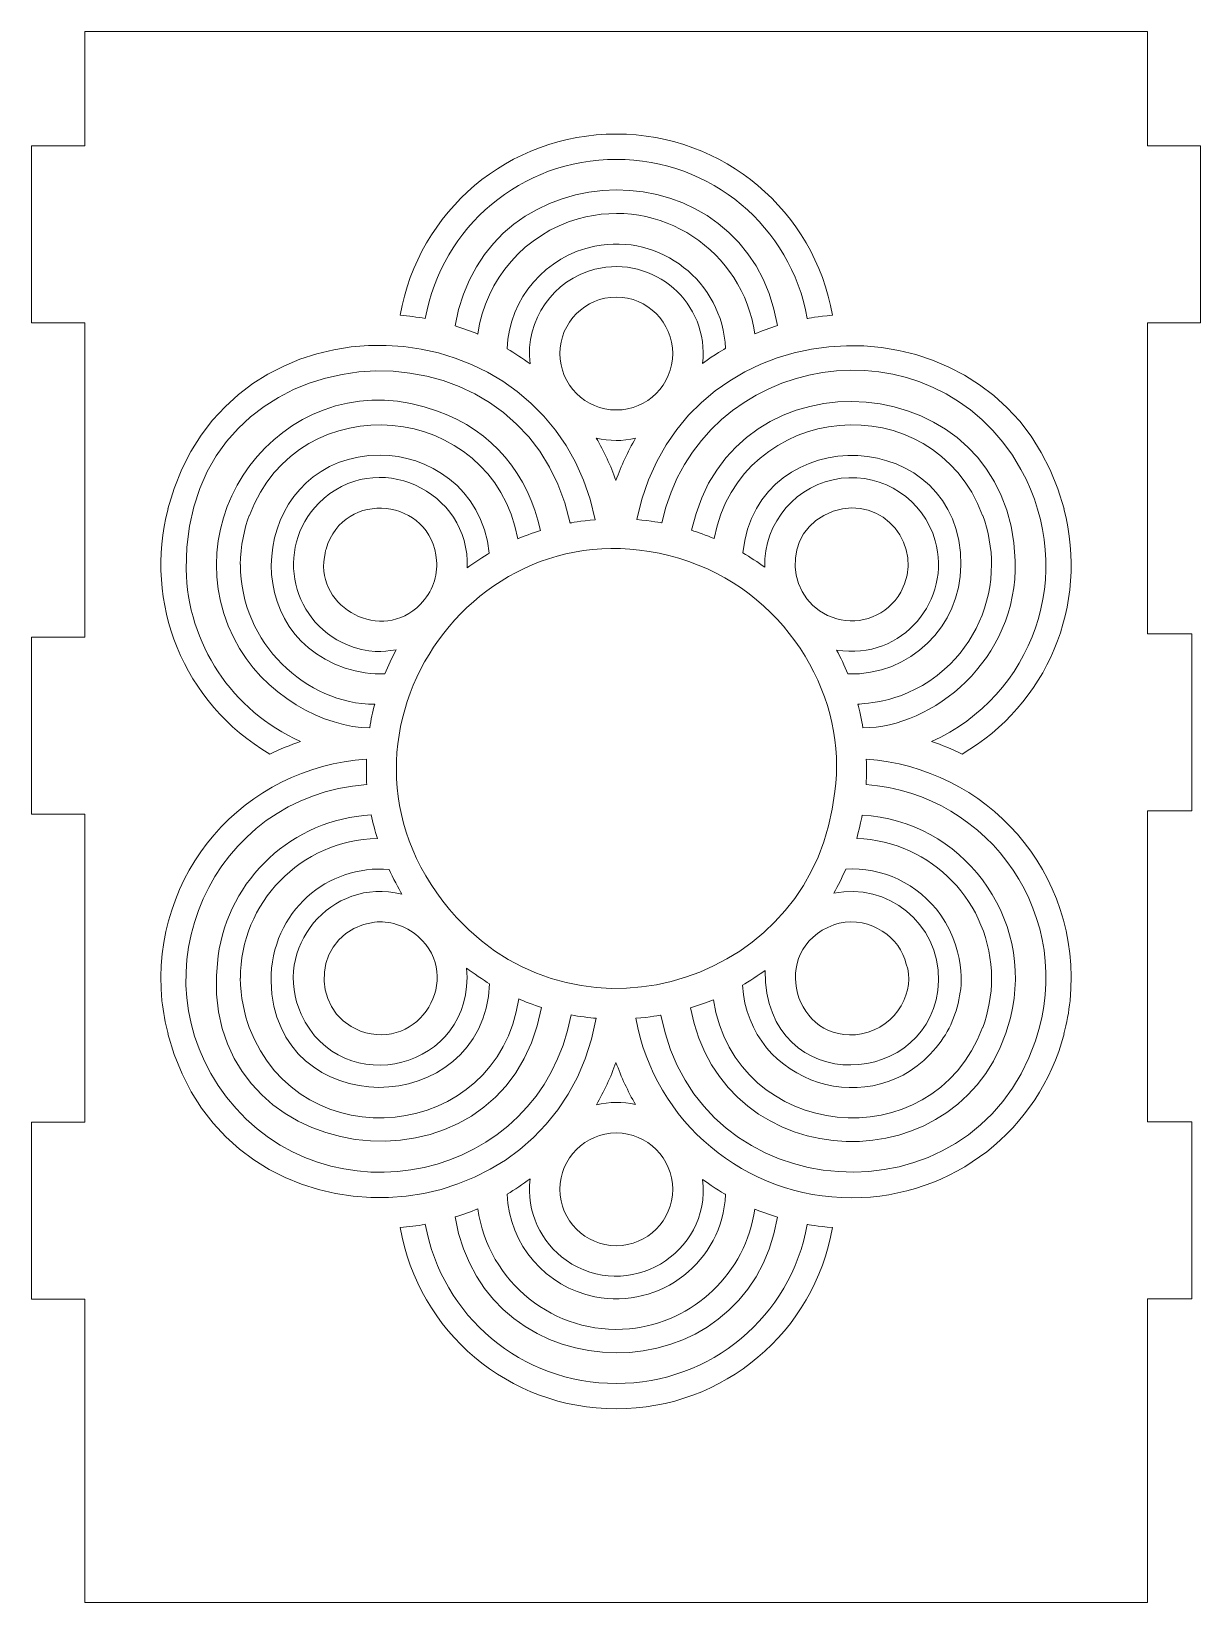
# Model space of a CAD drawing. Header units: inches. Extents: x 34 to 815, y 183 to 808.
# Drawn here: x 627.8 to 814.9, y 488.4 to 739.8 of the extents above; entities that cross this region are included whole.
import ezdxf

# ---------------------------------------------------------------- set-up
doc = ezdxf.new("R2010")
doc.units = ezdxf.units.IN
doc.header["$MEASUREMENT"] = 0
doc.layers.add('_U+0421_U+043B_U+043E_U+0439 1', color=7, linetype='Continuous')

# ---------------------------------------------------------------- blocks, each defined once
blk = doc.blocks.new('block 2')
at = {"layer": '_U+0421_U+043B_U+043E_U+0439 1', "color": 1, "lineweight": 9, "true_color": 0xff0000}
for points, knots in [([(814.9, 693.14), (814.9, 693.14), (814.9, 721.47), (814.9, 721.47), (814.9, 721.47), (806.39, 721.47), (806.39, 721.47), (806.39, 721.47), (806.39, 739.79), (806.39, 739.79), (806.39, 739.79), (636.31, 739.79), (636.31, 739.79), (636.31, 739.79), (636.31, 721.47), (636.31, 721.47), (636.31, 721.47), (627.79, 721.47), (627.79, 721.47), (627.79, 721.47), (627.79, 693.14), (627.79, 693.14), (627.79, 693.14), (636.31, 693.14), (636.31, 693.14), (636.31, 693.14), (636.31, 642.84), (636.31, 642.84), (636.31, 642.84), (627.79, 642.84), (627.79, 642.84), (627.79, 642.84), (627.79, 614.52), (627.79, 614.52), (627.79, 614.52), (636.31, 614.52), (636.31, 614.52), (636.31, 614.52), (636.31, 565.25), (636.31, 565.25), (636.31, 565.25), (627.79, 565.25), (627.79, 565.25), (627.79, 565.25), (627.79, 536.93), (627.79, 536.93), (627.79, 536.93), (636.31, 536.93), (636.31, 536.93), (636.31, 536.93), (636.31, 488.35), (636.31, 488.35), (636.31, 488.35), (806.39, 488.35), (806.39, 488.35), (806.39, 488.35), (806.39, 536.94), (806.39, 536.94), (806.39, 536.94), (813.5, 536.94), (813.5, 536.94), (813.5, 536.94), (813.5, 565.27), (813.5, 565.27), (813.5, 565.27), (806.39, 565.27), (806.39, 565.27), (806.39, 565.27), (806.39, 615.04), (806.39, 615.04), (806.39, 615.04), (813.5, 615.04), (813.5, 615.04), (813.5, 615.04), (813.5, 643.37), (813.5, 643.37), (813.5, 643.37), (806.39, 643.37), (806.39, 643.37), (806.39, 643.37), (806.39, 693.14), (806.39, 693.14), (806.39, 693.14), (814.9, 693.14), (814.9, 693.14), (814.9, 693.14), (814.9, 693.14), (814.9, 693.14)], [0, 0, 0, 0, 1, 1, 1, 2, 2, 2, 3, 3, 3, 4, 4, 4, 5, 5, 5, 6, 6, 6, 7, 7, 7, 8, 8, 8, 9, 9, 9, 10, 10, 10, 11, 11, 11, 12, 12, 12, 13, 13, 13, 14, 14, 14, 15, 15, 15, 16, 16, 16, 17, 17, 17, 18, 18, 18, 19, 19, 19, 20, 20, 20, 21, 21, 21, 22, 22, 22, 23, 23, 23, 24, 24, 24, 25, 25, 25, 26, 26, 26, 27, 27, 27, 28, 28, 28, 29, 29, 29, 29]), ([(721.39, 723.37), (738.63, 723.37), (753.07, 711.07), (755.98, 694.37), (753.7, 694.19), (751.96, 693.86), (751.96, 693.86), (749.3, 708.58), (736.58, 719.32), (721.39, 719.32), (706.17, 719.32), (693.47, 708.54), (690.82, 693.85), (689.5, 694.08), (688.16, 694.25), (686.81, 694.36), (689.71, 711.07), (704.15, 723.37), (721.39, 723.37)], [0, 0, 0, 0, 1, 1, 1, 2, 2, 2, 3, 3, 3, 4, 4, 4, 5, 5, 5, 6, 6, 6, 6]), ([(715.28, 709.8), (706.86, 707.41), (700.46, 700.2), (699.23, 691.35), (699.23, 691.35), (699.23, 691.35), (699.23, 691.35), (698.04, 691.85), (696.83, 692.29), (695.59, 692.68), (700.45, 721.48), (742.23, 721.85), (747.19, 692.71), (745.95, 692.33), (744.74, 691.89), (743.55, 691.39), (741.67, 704.69), (728.43, 713.54), (715.28, 709.8)], [0, 0, 0, 0, 1, 1, 1, 2, 2, 2, 3, 3, 3, 4, 4, 4, 5, 5, 5, 6, 6, 6, 6]), ([(717.97, 701.72), (711.36, 700.04), (706.74, 693.69), (707.58, 686.58), (706.41, 687.46), (705.18, 688.27), (703.91, 689.01), (704.26, 697.15), (710.18, 703.87), (717.96, 705.43), (728.47, 707.53), (738.37, 699.74), (738.88, 689.07), (738.88, 689.07), (737.13, 688.08), (735.21, 686.67), (735.21, 686.67), (735.21, 686.67), (735.21, 686.67), (736.31, 696.31), (727.4, 704.1), (717.97, 701.72)], [0, 0, 0, 0, 1, 1, 1, 2, 2, 2, 3, 3, 3, 4, 4, 4, 5, 5, 5, 6, 6, 6, 7, 7, 7, 7]), ([(649.64, 663.38), (658.99, 699.57), (710.65, 697.55), (718.02, 661.65), (715.71, 661.46), (713.99, 661.12), (713.99, 661.12), (706.35, 696.69), (652.02, 692.47), (652.54, 653.75), (652.77, 641.8), (659.88, 631.09), (670.85, 626.16), (669.23, 625.61), (667.55, 624.93), (665.96, 624.15), (652.01, 632.24), (645.72, 648.45), (649.65, 663.38), (649.65, 663.38), (649.64, 663.38), (649.64, 663.38)], [0, 0, 0, 0, 1, 1, 1, 2, 2, 2, 3, 3, 3, 4, 4, 4, 5, 5, 5, 6, 6, 6, 7, 7, 7, 7]), ([(721.39, 679.21), (716.41, 679.21), (712.36, 683.26), (712.36, 688.24), (712.36, 693.22), (716.41, 697.28), (721.39, 697.28), (726.37, 697.28), (730.42, 693.22), (730.42, 688.24), (730.42, 683.26), (726.37, 679.21), (721.39, 679.21)], [0, 0, 0, 0, 1, 1, 1, 2, 2, 2, 3, 3, 3, 4, 4, 4, 4]), ([(776.73, 624.15), (775.1, 624.95), (773.53, 625.58), (771.84, 626.16), (771.84, 626.16), (771.84, 626.16), (771.84, 626.16), (787.99, 633.42), (795.29, 652.93), (786.15, 669.71), (772.16, 694.76), (734.66, 688.79), (728.69, 661.14), (728.69, 661.14), (726.97, 661.48), (724.66, 661.66), (732.14, 697.99), (783.84, 698.99), (793.04, 663.38), (793.04, 663.38), (793.03, 663.38), (793.03, 663.38), (797.09, 647.99), (790.27, 632.01), (776.73, 624.15)], [0, 0, 0, 0, 1, 1, 1, 2, 2, 2, 3, 3, 3, 4, 4, 4, 5, 5, 5, 6, 6, 6, 7, 7, 7, 8, 8, 8, 8]), ([(760.86, 628.34), (760.66, 629.56), (760.28, 631.29), (760.06, 632.11), (761.06, 632.31), (767.59, 632.12), (773.93, 637.73), (778.71, 641.99), (781.43, 648.11), (781.44, 654.48), (781.45, 654.48), (781.45, 654.48), (781.46, 654.48), (781.46, 656.9), (780.94, 659.93), (780.04, 662.33), (780.04, 662.33), (780.02, 662.33), (780.02, 662.33), (772.02, 683.61), (741.2, 680.69), (737.05, 658.64), (737.05, 658.64), (737.04, 658.64), (737.04, 658.64), (737.04, 658.64), (737.04, 658.64), (737.04, 658.64), (735.9, 659.12), (734.33, 659.68), (733.45, 659.96), (739.77, 689.77), (784.32, 686.46), (785.23, 655.08), (785.66, 639.12), (771.89, 628.34), (760.86, 628.34)], [0, 0, 0, 0, 1, 1, 1, 2, 2, 2, 3, 3, 3, 4, 4, 4, 5, 5, 5, 6, 6, 6, 7, 7, 7, 8, 8, 8, 9, 9, 9, 10, 10, 10, 11, 11, 11, 12, 12, 12, 12]), ([(705.64, 658.6), (701.51, 680.71), (670.65, 683.6), (662.67, 662.33), (662.67, 662.33), (662.64, 662.33), (662.64, 662.33), (661.94, 660.45), (661.22, 657.34), (661.22, 654.48), (661.22, 654.48), (661.23, 654.48), (661.23, 654.48), (661.23, 641.87), (671.81, 632.11), (682.73, 632.11), (682.4, 630.88), (682.13, 629.62), (681.92, 628.34), (674.93, 628.34), (664.74, 633.43), (660.17, 642.76), (649.91, 663.24), (669.6, 687.58), (692.8, 679.03), (701.56, 675.94), (707.39, 668.82), (709.24, 659.93), (708.04, 659.55), (706.42, 658.93), (705.64, 658.6), (705.64, 658.6), (705.64, 658.6), (705.64, 658.6), (705.64, 658.6), (705.64, 658.6), (705.64, 658.6)], [0, 0, 0, 0, 1, 1, 1, 2, 2, 2, 3, 3, 3, 4, 4, 4, 5, 5, 5, 6, 6, 6, 7, 7, 7, 8, 8, 8, 9, 9, 9, 10, 10, 10, 11, 11, 11, 12, 12, 12, 12]), ([(772.43, 658.29), (770.56, 664.85), (764.14, 669.12), (757.36, 668.28), (750.38, 667.41), (744.89, 661.28), (745.15, 654.03), (744.02, 654.86), (742.85, 655.63), (741.63, 656.34), (741.63, 656.34), (741.63, 656.34), (741.63, 656.34), (741.63, 656.34), (741.63, 656.34), (741.63, 656.34), (743.95, 678.09), (776.72, 676.77), (776.54, 654.35), (776.47, 644.61), (768.44, 636.64), (758.44, 636.98), (757.91, 638.3), (757.28, 639.6), (756.64, 640.79), (767.31, 639.05), (775.09, 648.95), (772.43, 658.29)], [0, 0, 0, 0, 1, 1, 1, 2, 2, 2, 3, 3, 3, 4, 4, 4, 5, 5, 5, 6, 6, 6, 7, 7, 7, 8, 8, 8, 9, 9, 9, 9]), ([(721.34, 667.93), (720.5, 670.3), (719.44, 672.57), (718.19, 674.71), (720.31, 674.21), (722.4, 674.21), (724.47, 674.68), (723.23, 672.55), (722.18, 670.29), (721.34, 667.93)], [0, 0, 0, 0, 1, 1, 1, 2, 2, 2, 3, 3, 3, 3]), ([(673.78, 664.3), (666.57, 657.08), (669.37, 644.58), (679.27, 641.28), (682.99, 640.04), (685.15, 640.8), (686.15, 640.8), (685.49, 639.57), (684.89, 638.31), (684.35, 636.99), (682.37, 636.91), (680.1, 637.2), (678.02, 637.9), (659.48, 644.12), (663.74, 672), (683.63, 672), (691.03, 672), (699.96, 666.98), (701.06, 656.29), (700.25, 655.81), (698.62, 654.77), (697.53, 653.96), (698.04, 666.26), (682.89, 673.41), (673.78, 664.3)], [0, 0, 0, 0, 1, 1, 1, 2, 2, 2, 3, 3, 3, 4, 4, 4, 5, 5, 5, 6, 6, 6, 7, 7, 7, 8, 8, 8, 8]), ([(756.34, 618.14), (753.26, 587.83), (715.95, 575.93), (695.84, 597.99), (670.7, 625.52), (698.78, 666.83), (732.99, 654.96), (749.35, 649.26), (758.47, 632.59), (756.34, 618.14)], [0, 0, 0, 0, 1, 1, 1, 2, 2, 2, 3, 3, 3, 3]), ([(690.03, 648.12), (683.91, 641.79), (673.28, 647.55), (674.68, 655.65), (674.7, 655.79), (674.87, 656.84), (674.95, 656.95), (677.74, 666.69), (691.88, 665.13), (692.63, 655.13), (692.8, 652.62), (691.97, 650.12), (690.03, 648.12)], [0, 0, 0, 0, 1, 1, 1, 2, 2, 2, 3, 3, 3, 4, 4, 4, 4]), ([(756.12, 663.01), (764.07, 665.75), (770.9, 657.34), (766.91, 650.03), (764.8, 646.32), (760.4, 644.69), (756.67, 645.78), (748.38, 648.05), (747.42, 660), (756.12, 663.01)], [0, 0, 0, 0, 1, 1, 1, 2, 2, 2, 3, 3, 3, 3]), ([(649.64, 579.35), (649.64, 579.35), (649.65, 579.36), (649.65, 579.36), (649.21, 581.02), (648.87, 582.88), (648.68, 584.68), (648.68, 584.68), (648.68, 584.68), (648.68, 584.68), (646.73, 605.14), (661.96, 622.12), (681.43, 623.32), (681.43, 623.32), (681.43, 623.32), (681.43, 623.32), (681.33, 620.59), (681.44, 620.27), (681.44, 619.27), (656.72, 617.55), (643.88, 588.9), (659, 569.26), (674.86, 548.64), (709.08, 555.48), (714.16, 582.39), (715.4, 582.16), (717.15, 581.95), (718.17, 581.86), (711.5, 545.22), (659.07, 542.86), (649.64, 579.35)], [0, 0, 0, 0, 1, 1, 1, 2, 2, 2, 3, 3, 3, 4, 4, 4, 5, 5, 5, 6, 6, 6, 7, 7, 7, 8, 8, 8, 9, 9, 9, 10, 10, 10, 10]), ([(794.01, 584.68), (794.01, 584.68), (794, 584.68), (794, 584.68), (793.82, 582.9), (793.49, 581.09), (793.03, 579.36), (793.03, 579.36), (793.04, 579.35), (793.04, 579.35), (789.09, 564.08), (775.32, 553.13), (759.05, 553.13), (741.95, 553.13), (727.54, 565.26), (724.51, 581.86), (726.79, 582.03), (728.53, 582.36), (728.53, 582.36), (734.47, 551.05), (778.39, 548.26), (788.46, 578.23), (795.12, 597.93), (781.32, 617.77), (761.36, 619.26), (761.46, 620.7), (761.44, 622.14), (761.39, 623.31), (761.39, 623.31), (761.39, 623.31), (761.39, 623.31), (761.39, 623.31), (761.39, 623.31), (761.39, 623.31), (780.44, 622.07), (795.98, 605.42), (794.01, 584.68)], [0, 0, 0, 0, 1, 1, 1, 2, 2, 2, 3, 3, 3, 4, 4, 4, 5, 5, 5, 6, 6, 6, 7, 7, 7, 8, 8, 8, 9, 9, 9, 10, 10, 10, 11, 11, 11, 12, 12, 12, 12]), ([(682.17, 614.4), (682.45, 613.12), (682.77, 611.87), (683.15, 610.65), (670.84, 610.38), (661.23, 600.29), (661.23, 588.26), (661.23, 588.26), (661.22, 588.26), (661.22, 588.26), (661.22, 585.43), (661.92, 582.32), (662.64, 580.4), (662.64, 580.4), (662.66, 580.41), (662.66, 580.41), (670.76, 558.85), (702.38, 562.11), (705.77, 584.96), (706.66, 584.58), (708.18, 583.99), (709.4, 583.6), (703.58, 550.84), (653.05, 557.3), (657.67, 591.84), (659.32, 604.14), (669.58, 613.72), (682.17, 614.4)], [0, 0, 0, 0, 1, 1, 1, 2, 2, 2, 3, 3, 3, 4, 4, 4, 5, 5, 5, 6, 6, 6, 7, 7, 7, 8, 8, 8, 9, 9, 9, 9]), ([(780.02, 580.41), (780.02, 580.41), (780.04, 580.4), (780.04, 580.4), (780.89, 582.67), (781.46, 585.71), (781.46, 588.26), (781.46, 588.26), (781.44, 588.26), (781.44, 588.26), (781.42, 600.33), (771.89, 610.2), (759.86, 610.65), (760.21, 611.87), (760.56, 613.47), (760.73, 614.39), (776.39, 613.57), (788.55, 598.32), (784.46, 581.95), (777.68, 554.64), (738.27, 555.93), (733.29, 583.52), (734.51, 583.9), (735.94, 584.42), (736.93, 584.84), (736.93, 584.84), (736.93, 584.84), (736.93, 584.84), (740.44, 562.18), (771.92, 558.83), (780.02, 580.41)], [0, 0, 0, 0, 1, 1, 1, 2, 2, 2, 3, 3, 3, 4, 4, 4, 5, 5, 5, 6, 6, 6, 7, 7, 7, 8, 8, 8, 9, 9, 9, 10, 10, 10, 10]), ([(687.06, 601.73), (675.7, 604.57), (666.17, 593.02), (670.97, 582.51), (677.29, 568.54), (698.8, 573.54), (697.44, 589.89), (697.44, 589.89), (697.44, 589.89), (697.44, 589.89), (697.44, 589.89), (697.44, 589.89), (697.44, 589.89), (698.43, 589.12), (700.19, 587.93), (701.11, 587.38), (700.01, 565.3), (666.64, 565.12), (666.13, 587.8), (666.13, 599.14), (675.27, 606.47), (685.03, 605.69), (685.61, 604.4), (686.6, 602.52), (687.06, 601.73), (687.06, 601.73), (687.06, 601.73), (687.06, 601.73), (687.06, 601.73), (687.06, 601.73), (687.06, 601.73)], [0, 0, 0, 0, 1, 1, 1, 2, 2, 2, 3, 3, 3, 4, 4, 4, 5, 5, 5, 6, 6, 6, 7, 7, 7, 8, 8, 8, 9, 9, 9, 10, 10, 10, 10]), ([(772.95, 587.89), (773.18, 597.08), (764.68, 603.67), (756.19, 601.87), (756.9, 603.12), (757.53, 604.4), (758.11, 605.73), (763.87, 606.04), (769.68, 603.53), (773.32, 598.39), (777.81, 592.03), (776.31, 585.04), (776.42, 586.04), (775.95, 582.75), (774.78, 579.86), (772.6, 577.19), (762.63, 564.97), (742.58, 571.21), (741.58, 587.15), (742.49, 587.68), (744.36, 588.9), (745.2, 589.52), (745.2, 589.52), (745.2, 589.52), (745.2, 589.52), (745.2, 589.52), (745.2, 589.52), (745.2, 589.51), (745.2, 568.64), (772.5, 570.59), (772.95, 587.89)], [0, 0, 0, 0, 1, 1, 1, 2, 2, 2, 3, 3, 3, 4, 4, 4, 5, 5, 5, 6, 6, 6, 7, 7, 7, 8, 8, 8, 9, 9, 9, 10, 10, 10, 10]), ([(680.43, 579.82), (671.92, 583.07), (672.84, 595.91), (682.68, 597.23), (684.85, 597.51), (687.66, 596.79), (689.69, 594.93), (697.06, 588.39), (689.88, 576.38), (680.43, 579.82)], [0, 0, 0, 0, 1, 1, 1, 2, 2, 2, 3, 3, 3, 3]), ([(756.19, 596.81), (756.19, 596.81), (756.19, 596.81), (756.19, 596.81), (756.26, 596.85), (757.11, 597.08), (757.07, 597.06), (762.12, 598.2), (766.83, 594.77), (767.79, 590.52), (769.36, 586.58), (766.43, 580.42), (760.65, 579.37), (749.91, 577.44), (745.51, 592.89), (756.19, 596.81)], [0, 0, 0, 0, 1, 1, 1, 2, 2, 2, 3, 3, 3, 4, 4, 4, 5, 5, 5, 5]), ([(718.2, 568.02), (719.44, 570.16), (720.5, 572.43), (721.34, 574.81), (722.18, 572.44), (723.23, 570.18), (724.47, 568.05), (722.4, 568.52), (720.32, 568.52), (718.2, 568.02)], [0, 0, 0, 0, 1, 1, 1, 2, 2, 2, 3, 3, 3, 3]), ([(721.39, 545.46), (716.41, 545.46), (712.36, 549.51), (712.36, 554.49), (712.36, 559.47), (716.41, 563.52), (721.39, 563.52), (726.37, 563.52), (730.42, 559.47), (730.42, 554.49), (730.42, 549.51), (726.37, 545.46), (721.39, 545.46)], [0, 0, 0, 0, 1, 1, 1, 2, 2, 2, 3, 3, 3, 4, 4, 4, 4]), ([(735.21, 556.07), (735.21, 556.07), (735.21, 556.07), (735.21, 556.07), (737.13, 554.65), (738.88, 553.66), (738.88, 553.66), (738.38, 543.01), (728.49, 535.2), (717.96, 537.3), (710.18, 538.86), (704.26, 545.58), (703.91, 553.72), (705.18, 554.47), (706.41, 555.27), (707.58, 556.15), (706.95, 550.85), (709.39, 545.96), (713.37, 543.14), (723.08, 536.26), (736.58, 544.1), (735.21, 556.07)], [0, 0, 0, 0, 1, 1, 1, 2, 2, 2, 3, 3, 3, 4, 4, 4, 5, 5, 5, 6, 6, 6, 7, 7, 7, 7]), ([(743.55, 551.34), (744.57, 550.92), (745.97, 550.4), (747.19, 550.02), (742.23, 520.89), (700.45, 521.25), (695.59, 550.06), (696.83, 550.44), (698.04, 550.88), (699.23, 551.38), (699.23, 551.38), (699.23, 551.38), (699.23, 551.38), (700.86, 539.67), (711.45, 531.06), (723.48, 532.18), (733.81, 533.14), (742.11, 541.15), (743.55, 551.34)], [0, 0, 0, 0, 1, 1, 1, 2, 2, 2, 3, 3, 3, 4, 4, 4, 5, 5, 5, 6, 6, 6, 6]), ([(721.39, 519.36), (704.15, 519.36), (689.71, 531.67), (686.81, 548.38), (688.16, 548.48), (689.5, 548.65), (690.82, 548.89), (693.47, 534.19), (706.17, 523.41), (721.39, 523.41), (736.6, 523.41), (749.31, 534.18), (751.96, 548.87), (751.96, 548.87), (753.7, 548.54), (755.98, 548.37), (753.07, 531.67), (738.63, 519.36), (721.39, 519.36)], [0, 0, 0, 0, 1, 1, 1, 2, 2, 2, 3, 3, 3, 4, 4, 4, 5, 5, 5, 6, 6, 6, 6])]:
    blk.add_open_spline(points, degree=3, knots=knots, dxfattribs=at)

msp = doc.modelspace()

# ---------------------------------------------------------------- block references
at = {"layer": '_U+0421_U+043B_U+043E_U+0439 1'}
msp.add_blockref('block 2', (0, 0), dxfattribs=at)

doc.saveas('drawing.dxf')
